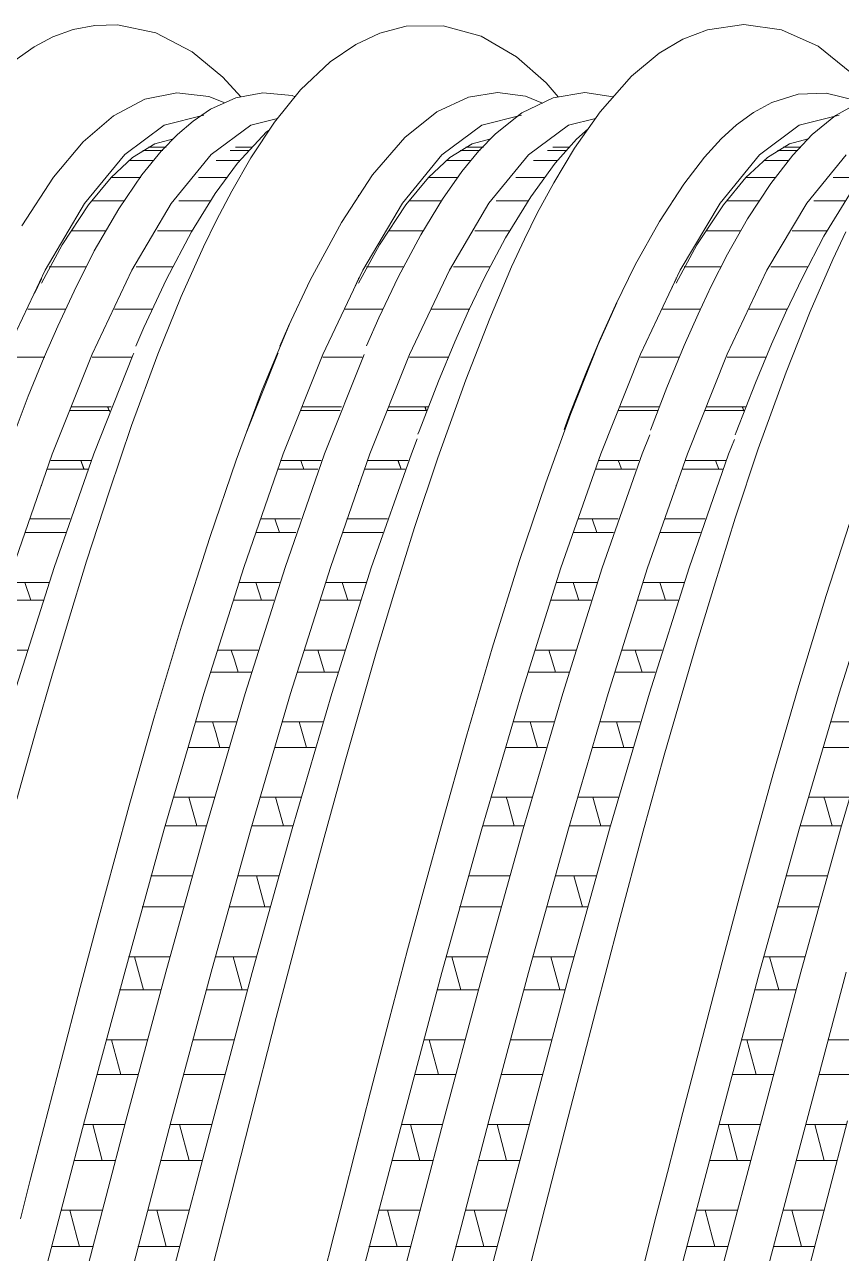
# Model space of a CAD drawing. Header units: millimetres. Extents: x 4229 to 8429, y -1187 to 1783.
# Drawn here: x 6485.36 to 6503.78, y -417.01 to -389.29 of the extents above; entities that cross this region are included whole.
import ezdxf

# ---------------------------------------------------------------- set-up
doc = ezdxf.new("R2010")
doc.units = ezdxf.units.MM

msp = doc.modelspace()

# ---------------------------------------------------------------- linework, layer by layer
at = {"linetype": 'Continuous', "lineweight": 5}
for p, q in [((6486.45, -389.399), (6485.995, -389.563)), ((6486.937, -389.304), (6486.45, -389.399)), ((6487.449, -389.292), (6486.937, -389.304)), ((6488.315, -389.476), (6487.449, -389.292)), ((6489.139, -389.904), (6488.315, -389.476)), ((6493.369, -389.479), (6492.824, -389.735)), ((6493.959, -389.324), (6493.369, -389.479)), ((6494.799, -389.311), (6493.959, -389.324)), ((6495.652, -389.548), (6494.799, -389.311)), ((6500.759, -389.404), (6500.2, -389.618)), ((6501.576, -389.286), (6500.759, -389.404)), ((6502.43, -389.407), (6501.576, -389.286)), ((6503.256, -389.775), (6502.43, -389.407)), ((6485.572, -389.787), (6485.11, -390.113)), ((6485.995, -389.563), (6485.572, -389.787)), ((6492.824, -389.735), (6492.25, -390.128)), ((6496.448, -390.012), (6495.652, -389.548)), ((6500.2, -389.618), (6499.667, -389.934)), ((6504.282, -390.609), (6503.256, -389.775)), ((6489.826, -390.473), (6489.139, -389.904)), ((6497.117, -390.601), (6496.448, -390.012)), ((6499.667, -389.934), (6499.048, -390.449)), ((6492.25, -390.128), (6491.582, -390.761)), ((6490.234, -390.915), (6489.826, -390.473)), ((6497.391, -390.92), (6497.117, -390.601)), ((6499.048, -390.449), (6498.336, -391.255)), ((6488.792, -390.823), (6488.072, -390.968)), ((6489.515, -390.908), (6488.792, -390.823)), ((6489.871, -391.049), (6489.515, -390.908)), ((6490.733, -390.824), (6490.118, -390.937)), ((6491.389, -390.887), (6490.733, -390.824)), ((6491.582, -390.761), (6490.99, -391.492)), ((6491.458, -390.914), (6491.389, -390.887)), ((6495.368, -390.925), (6494.658, -391.256)), ((6496.025, -390.821), (6495.368, -390.925)), ((6496.651, -390.901), (6496.025, -390.821)), ((6497.035, -391.057), (6496.651, -390.901)), ((6497.995, -390.821), (6497.282, -390.938)), ((6498.632, -390.92), (6497.995, -390.821)), ((6502.806, -390.858), (6502.21, -391.044)), ((6503.438, -390.832), (6502.806, -390.858)), ((6504.114, -391), (6503.438, -390.832)), ((6488.072, -390.968), (6487.365, -391.344)), ((6489.548, -391.197), (6489.158, -391.462)), ((6490.118, -390.937), (6489.548, -391.197)), ((6497.282, -390.938), (6496.573, -391.281)), ((6502.21, -391.044), (6501.794, -391.269)), ((6504.245, -391.009), (6503.646, -391.338)), ((6487.365, -391.344), (6486.681, -391.931)), ((6489.397, -391.333), (6488.506, -391.556)), ((6489.158, -391.462), (6488.802, -391.768)), ((6489.398, -391.333), (6489.397, -391.333)), ((6491.06, -391.406), (6490.46, -391.556)), ((6494.658, -391.256), (6493.933, -391.836)), ((6496.563, -391.333), (6495.671, -391.555)), ((6496.573, -391.281), (6495.976, -391.752)), ((6498.231, -391.404), (6497.626, -391.555)), ((6498.336, -391.255), (6497.761, -392.073)), ((6501.794, -391.269), (6501.415, -391.547)), ((6503.727, -391.333), (6502.826, -391.556)), ((6503.646, -391.338), (6503.122, -391.767)), ((6488.506, -391.556), (6487.614, -392.22)), ((6490.46, -391.556), (6489.568, -392.22)), ((6490.816, -391.708), (6490.16, -392.41)), ((6490.99, -391.492), (6490.459, -392.294)), ((6490.877, -391.662), (6490.816, -391.708)), ((6495.671, -391.555), (6494.768, -392.223)), ((6495.976, -391.752), (6495.605, -392.132)), ((6497.626, -391.555), (6496.723, -392.223)), ((6498.066, -391.638), (6497.804, -391.875)), ((6501.415, -391.547), (6501.069, -391.864)), ((6502.826, -391.556), (6501.934, -392.222)), ((6486.681, -391.931), (6486.005, -392.732)), ((6487.791, -392.284), (6488.294, -391.978)), ((6488.294, -391.978), (6488.715, -391.865)), ((6488.802, -391.768), (6488.44, -392.14)), ((6493.933, -391.836), (6493.207, -392.677)), ((6494.947, -392.284), (6495.45, -391.978)), ((6495.45, -391.978), (6495.871, -391.865)), ((6497.804, -391.875), (6497.326, -392.413)), ((6501.069, -391.864), (6500.689, -392.28)), ((6502.109, -392.284), (6502.611, -391.978)), ((6502.611, -391.978), (6503.032, -391.865)), ((6503.122, -391.767), (6502.683, -392.234)), ((6487.614, -392.22), (6486.711, -393.32)), ((6487.309, -392.735), (6487.791, -392.284)), ((6488.44, -392.14), (6487.999, -392.68)), ((6488.477, -392.125), (6488.021, -392.125)), ((6488.468, -392.125), (6488.053, -392.125)), ((6488.55, -392.049), (6488.152, -392.049)), ((6488.533, -392.049), (6488.178, -392.049)), ((6489.568, -392.22), (6488.666, -393.32)), ((6490.419, -392.125), (6489.992, -392.125)), ((6490.459, -392.294), (6490.027, -393.045)), ((6490.495, -392.049), (6490.115, -392.049)), ((6494.768, -392.223), (6493.877, -393.319)), ((6494.464, -392.735), (6494.947, -392.284)), ((6495.633, -392.125), (6495.177, -392.125)), ((6495.624, -392.125), (6495.209, -392.125)), ((6495.605, -392.132), (6495.216, -392.605)), ((6495.706, -392.049), (6495.308, -392.049)), ((6495.689, -392.049), (6495.334, -392.049)), ((6496.723, -392.223), (6495.831, -393.319)), ((6497.575, -392.125), (6497.148, -392.125)), ((6497.651, -392.049), (6497.27, -392.049)), ((6497.761, -392.073), (6497.291, -392.855)), ((6500.689, -392.28), (6500.224, -392.884)), ((6501.934, -392.222), (6501.043, -393.317)), ((6501.626, -392.735), (6502.109, -392.284)), ((6502.683, -392.234), (6502.186, -392.874)), ((6502.794, -392.125), (6502.338, -392.125)), ((6502.786, -392.125), (6502.37, -392.125)), ((6502.867, -392.049), (6502.469, -392.049)), ((6502.85, -392.049), (6502.496, -392.049)), ((6503.888, -392.222), (6502.997, -393.317)), ((6488.256, -392.354), (6487.711, -392.354)), ((6488.275, -392.354), (6487.717, -392.354)), ((6490.16, -392.41), (6489.658, -393.098)), ((6490.229, -392.354), (6489.676, -392.354)), ((6495.412, -392.354), (6494.866, -392.354)), ((6495.431, -392.354), (6494.873, -392.354)), ((6497.326, -392.413), (6496.773, -393.171)), ((6497.385, -392.354), (6496.832, -392.354)), ((6502.574, -392.354), (6502.028, -392.354)), ((6502.592, -392.354), (6502.034, -392.354)), ((6486.005, -392.732), (6485.291, -393.824)), ((6486.8, -393.355), (6487.309, -392.735)), ((6487.978, -392.734), (6487.309, -392.734)), ((6487.975, -392.734), (6487.316, -392.734)), ((6487.999, -392.68), (6487.479, -393.44)), ((6489.93, -392.734), (6489.28, -392.734)), ((6493.207, -392.677), (6492.501, -393.754)), ((6493.955, -393.355), (6494.464, -392.735)), ((6495.134, -392.734), (6494.465, -392.734)), ((6495.131, -392.734), (6494.471, -392.734)), ((6495.216, -392.605), (6494.782, -393.225)), ((6497.086, -392.734), (6496.436, -392.734)), ((6497.291, -392.855), (6496.921, -393.543)), ((6501.117, -393.355), (6501.626, -392.735)), ((6502.295, -392.734), (6501.626, -392.734)), ((6502.293, -392.734), (6501.633, -392.734)), ((6504.247, -392.734), (6503.597, -392.734)), ((6485.734, -393.14), (6485.734, -393.137)), ((6489.658, -393.098), (6489.124, -393.966)), ((6490.027, -393.045), (6489.685, -393.699)), ((6492.89, -393.14), (6492.89, -393.137)), ((6500.224, -392.884), (6499.675, -393.729)), ((6500.052, -393.14), (6500.052, -393.137)), ((6502.186, -392.874), (6501.664, -393.672)), ((6503.963, -393.121), (6503.387, -394.063)), ((6485.648, -393.263), (6485.647, -393.263)), ((6486.711, -393.32), (6485.82, -394.828)), ((6486.203, -394.257), (6486.8, -393.355)), ((6487.606, -393.263), (6486.875, -393.263)), ((6487.594, -393.263), (6486.878, -393.263)), ((6488.666, -393.32), (6487.774, -394.828)), ((6489.564, -393.263), (6488.838, -393.263)), ((6492.804, -393.263), (6492.803, -393.263)), ((6493.877, -393.319), (6492.986, -394.826)), ((6493.359, -394.257), (6493.955, -393.355)), ((6494.762, -393.263), (6494.031, -393.263)), ((6494.75, -393.263), (6494.034, -393.263)), ((6494.782, -393.225), (6494.297, -394.027)), ((6495.831, -393.319), (6494.94, -394.826)), ((6496.72, -393.263), (6495.994, -393.263)), ((6496.773, -393.171), (6496.206, -394.099)), ((6499.965, -393.263), (6499.964, -393.263)), ((6501.043, -393.317), (6500.14, -394.83)), ((6500.52, -394.257), (6501.117, -393.355)), ((6501.923, -393.263), (6501.192, -393.263)), ((6501.912, -393.263), (6501.195, -393.263)), ((6502.997, -393.317), (6502.094, -394.83)), ((6503.881, -393.263), (6503.155, -393.263)), ((6487.479, -393.44), (6486.929, -394.393)), ((6489.685, -393.699), (6489.392, -394.3)), ((6496.921, -393.543), (6496.63, -394.13)), ((6501.664, -393.672), (6501.214, -394.464)), ((6487.186, -393.937), (6486.405, -393.937)), ((6487.195, -393.937), (6486.414, -393.937)), ((6488.797, -393.937), (6488.352, -393.937)), ((6489.147, -393.937), (6488.367, -393.937)), ((6489.124, -393.966), (6488.555, -395.034)), ((6492.501, -393.754), (6491.798, -395.056)), ((6494.342, -393.937), (6493.561, -393.937)), ((6494.351, -393.937), (6493.57, -393.937)), ((6495.953, -393.937), (6495.508, -393.937)), ((6496.303, -393.937), (6495.523, -393.937)), ((6499.675, -393.729), (6499.13, -394.71)), ((6501.504, -393.937), (6500.723, -393.937)), ((6501.512, -393.937), (6500.732, -393.937)), ((6503.114, -393.937), (6502.669, -393.937)), ((6503.464, -393.937), (6502.684, -393.937)), ((6503.876, -393.965), (6503.583, -394.59)), ((6485.734, -395.118), (6486.203, -394.257)), ((6492.89, -395.118), (6493.359, -394.257)), ((6494.297, -394.027), (6493.786, -394.986)), ((6496.206, -394.099), (6495.738, -394.981)), ((6496.63, -394.13), (6496.341, -394.754)), ((6500.052, -395.118), (6500.52, -394.257)), ((6503.387, -394.063), (6502.906, -394.978)), ((6486.929, -394.393), (6486.472, -395.299)), ((6489.392, -394.3), (6488.889, -395.422)), ((6501.214, -394.464), (6500.842, -395.192)), ((6486.746, -394.753), (6485.913, -394.753)), ((6486.748, -394.753), (6485.933, -394.753)), ((6488.703, -394.753), (6487.871, -394.753)), ((6488.705, -394.753), (6487.873, -394.753)), ((6493.902, -394.753), (6493.069, -394.753)), ((6493.903, -394.753), (6493.089, -394.753)), ((6495.859, -394.753), (6495.027, -394.753)), ((6495.861, -394.753), (6495.028, -394.753)), ((6496.341, -394.754), (6495.847, -395.917)), ((6499.13, -394.71), (6498.686, -395.614)), ((6501.063, -394.753), (6500.23, -394.753)), ((6501.065, -394.753), (6500.25, -394.753)), ((6503.021, -394.753), (6502.188, -394.753)), ((6503.023, -394.753), (6502.19, -394.753)), ((6503.583, -394.59), (6503.076, -395.758)), ((6485.82, -394.828), (6484.929, -396.721)), ((6485.734, -395.021), (6485.581, -395.352)), ((6485.734, -395), (6485.734, -395.021)), ((6487.774, -394.828), (6486.883, -396.721)), ((6488.555, -395.034), (6488.043, -396.119)), ((6491.798, -395.056), (6491.31, -396.089)), ((6492.986, -394.826), (6492.083, -396.727)), ((6492.89, -395.021), (6492.737, -395.352)), ((6492.89, -395), (6492.89, -395.021)), ((6493.786, -394.986), (6493.348, -395.904)), ((6494.94, -394.826), (6494.037, -396.727)), ((6495.738, -394.981), (6495.371, -395.747)), ((6500.14, -394.83), (6499.248, -396.724)), ((6500.052, -395.021), (6499.898, -395.352)), ((6500.052, -395), (6500.052, -395.021)), ((6502.094, -394.83), (6501.203, -396.724)), ((6502.906, -394.978), (6502.521, -395.788)), ((6486.472, -395.299), (6486.106, -396.092)), ((6500.842, -395.192), (6500.546, -395.82)), ((6488.889, -395.422), (6488.363, -396.719)), ((6498.294, -396.505), (6498.713, -395.561)), ((6498.686, -395.614), (6498.342, -396.384)), ((6486.282, -395.705), (6485.429, -395.705)), ((6486.283, -395.705), (6485.734, -395.705)), ((6488.246, -395.705), (6487.381, -395.705)), ((6488.235, -395.705), (6487.382, -395.705)), ((6491.485, -395.705), (6491.483, -395.705)), ((6493.438, -395.705), (6492.585, -395.705)), ((6493.439, -395.705), (6492.89, -395.705)), ((6493.348, -395.904), (6493.07, -396.535)), ((6495.402, -395.705), (6494.537, -395.705)), ((6495.391, -395.705), (6494.538, -395.705)), ((6495.371, -395.747), (6495.062, -396.446)), ((6495.847, -395.917), (6495.309, -397.304)), ((6498.647, -395.705), (6498.645, -395.705)), ((6500.599, -395.705), (6499.746, -395.705)), ((6500.6, -395.705), (6500.052, -395.705)), ((6500.546, -395.82), (6500.235, -396.527)), ((6502.563, -395.705), (6501.698, -395.705)), ((6502.552, -395.705), (6501.699, -395.705)), ((6502.521, -395.788), (6502.206, -396.495)), ((6503.076, -395.758), (6502.532, -397.129)), ((6486.106, -396.092), (6485.8, -396.794)), ((6488.043, -396.119), (6487.862, -396.539)), ((6490.698, -397.568), (6491.331, -396.043)), ((6491.31, -396.089), (6491.116, -396.539)), ((6495.062, -396.446), (6494.694, -397.334)), ((6498.342, -396.384), (6498.033, -397.122)), ((6486.883, -396.721), (6485.98, -398.978)), ((6487.806, -396.727), (6486.915, -398.974)), ((6488.363, -396.719), (6487.77, -398.332)), ((6487.818, -396.703), (6487.806, -396.727)), ((6491.06, -396.727), (6490.338, -398.545)), ((6491.072, -396.7), (6491.06, -396.727)), ((6492.083, -396.727), (6491.191, -398.974)), ((6493.014, -396.727), (6492.122, -398.974)), ((6494.037, -396.727), (6493.146, -398.974)), ((6497.679, -398.058), (6498.294, -396.505)), ((6499.248, -396.724), (6498.357, -398.971)), ((6500.235, -396.527), (6499.844, -397.477)), ((6501.203, -396.724), (6500.311, -398.971)), ((6502.206, -396.495), (6501.84, -397.369)), ((6485.805, -396.787), (6484.93, -396.787)), ((6485.8, -396.794), (6485.44, -397.672)), ((6485.811, -396.787), (6485.734, -396.787)), ((6487.756, -396.787), (6486.883, -396.787)), ((6487.77, -396.787), (6486.889, -396.787)), ((6492.961, -396.787), (6492.086, -396.787)), ((6492.967, -396.787), (6492.89, -396.787)), ((6494.912, -396.787), (6494.039, -396.787)), ((6494.926, -396.787), (6494.044, -396.787)), ((6500.123, -396.787), (6499.247, -396.787)), ((6500.128, -396.787), (6500.052, -396.787)), ((6502.073, -396.787), (6501.201, -396.787)), ((6502.087, -396.787), (6501.206, -396.787)), ((6495.309, -397.304), (6494.679, -399.062)), ((6498.033, -397.122), (6497.657, -398.071)), ((6502.532, -397.129), (6501.905, -398.861)), ((6490.13, -399.112), (6490.698, -397.568)), ((6494.694, -397.334), (6494.254, -398.46)), ((6499.844, -397.477), (6499.474, -398.435)), ((6501.84, -397.369), (6501.404, -398.479)), ((6485.44, -397.672), (6485.14, -398.449)), ((6487.266, -397.993), (6486.38, -397.993)), ((6487.279, -397.993), (6486.39, -397.993)), ((6486.411, -397.913), (6487.298, -397.913)), ((6486.423, -397.913), (6487.311, -397.913)), ((6487.261, -398.005), (6487.224, -397.913)), ((6487.272, -398.013), (6487.233, -397.913)), ((6492.471, -397.993), (6491.582, -397.993)), ((6491.614, -397.913), (6492.503, -397.913)), ((6494.421, -397.993), (6493.536, -397.993)), ((6494.435, -397.993), (6493.546, -397.993)), ((6493.567, -397.913), (6494.454, -397.913)), ((6493.579, -397.913), (6494.467, -397.913)), ((6494.417, -398.005), (6494.38, -397.913)), ((6494.428, -398.013), (6494.389, -397.913)), ((6497.11, -399.626), (6497.679, -398.058)), ((6497.657, -398.071), (6497.526, -398.419)), ((6499.633, -397.993), (6498.744, -397.993)), ((6498.776, -397.913), (6499.665, -397.913)), ((6501.583, -397.993), (6500.697, -397.993)), ((6501.597, -397.993), (6500.708, -397.993)), ((6500.729, -397.913), (6501.615, -397.913)), ((6500.74, -397.913), (6501.628, -397.913)), ((6501.578, -398.005), (6501.542, -397.913)), ((6501.589, -398.013), (6501.55, -397.913)), ((6487.77, -398.332), (6487.27, -399.803)), ((6494.214, -398.634), (6494.08, -398.971)), ((6494.254, -398.46), (6494.229, -398.528)), ((6499.459, -398.54), (6499.288, -398.971)), ((6501.366, -398.648), (6501.235, -398.978)), ((6501.404, -398.479), (6501.381, -398.542)), ((6494.08, -398.971), (6493.177, -401.544)), ((6498.357, -398.971), (6497.454, -401.544)), ((6499.288, -398.971), (6498.385, -401.544)), ((6500.311, -398.971), (6499.408, -401.544)), ((6501.905, -398.861), (6501.386, -400.422)), ((6485.98, -398.978), (6485.088, -401.54)), ((6485.945, -399.119), (6486.848, -399.119)), ((6485.959, -399.119), (6486.854, -399.119)), ((6486.915, -398.974), (6486.023, -401.536)), ((6486.623, -399.119), (6486.696, -399.316)), ((6486.623, -399.119), (6486.697, -399.316)), ((6489.535, -400.858), (6490.13, -399.112)), ((6491.191, -398.974), (6490.3, -401.536)), ((6491.15, -399.119), (6492.047, -399.119)), ((6492.122, -398.974), (6491.231, -401.536)), ((6491.611, -399.19), (6491.584, -399.119)), ((6491.655, -399.316), (6491.611, -399.19)), ((6493.146, -398.974), (6492.254, -401.536)), ((6493.101, -399.119), (6494.004, -399.119)), ((6493.115, -399.119), (6494.01, -399.119)), ((6493.778, -399.119), (6493.852, -399.316)), ((6493.779, -399.119), (6493.853, -399.316)), ((6494.679, -399.062), (6494.154, -400.636)), ((6498.311, -399.119), (6499.209, -399.119)), ((6498.773, -399.19), (6498.746, -399.119)), ((6498.816, -399.316), (6498.773, -399.19)), ((6500.262, -399.119), (6501.165, -399.119)), ((6500.276, -399.119), (6501.171, -399.119)), ((6501.235, -398.978), (6500.343, -401.54)), ((6500.94, -399.119), (6501.013, -399.316)), ((6500.941, -399.119), (6501.015, -399.316)), ((6486.778, -399.316), (6485.874, -399.316)), ((6486.783, -399.316), (6485.885, -399.316)), ((6491.974, -399.316), (6491.076, -399.316)), ((6493.934, -399.316), (6493.03, -399.316)), ((6493.939, -399.316), (6493.041, -399.316)), ((6499.136, -399.316), (6498.237, -399.316)), ((6501.095, -399.316), (6500.191, -399.316)), ((6501.1, -399.316), (6500.202, -399.316)), ((6485.734, -399.68), (6485.734, -399.696)), ((6487.27, -399.803), (6486.756, -401.393)), ((6492.89, -399.68), (6492.89, -399.696)), ((6496.513, -401.404), (6497.11, -399.626)), ((6500.052, -399.68), (6500.052, -399.696)), ((6503.437, -402.171), (6504.049, -400.267)), ((6485.469, -400.441), (6486.381, -400.441)), ((6485.734, -400.441), (6486.385, -400.441)), ((6490.676, -400.441), (6491.58, -400.441)), ((6490.999, -400.441), (6491.103, -400.746)), ((6492.625, -400.441), (6493.537, -400.441)), ((6492.89, -400.441), (6493.541, -400.441)), ((6494.154, -400.636), (6493.683, -402.137)), ((6497.837, -400.441), (6498.742, -400.441)), ((6498.161, -400.441), (6498.265, -400.746)), ((6499.786, -400.441), (6500.698, -400.441)), ((6500.052, -400.441), (6500.703, -400.441)), ((6501.386, -400.422), (6500.906, -401.956)), ((6486.28, -400.746), (6485.367, -400.746)), ((6486.284, -400.746), (6485.734, -400.746)), ((6488.898, -402.858), (6489.535, -400.858)), ((6491.475, -400.746), (6490.57, -400.746)), ((6493.436, -400.746), (6492.523, -400.746)), ((6493.44, -400.746), (6492.89, -400.746)), ((6498.636, -400.746), (6497.731, -400.746)), ((6500.597, -400.746), (6499.684, -400.746)), ((6500.601, -400.746), (6500.052, -400.746)), ((6486.756, -401.393), (6486.321, -402.805)), ((6495.905, -403.358), (6496.513, -401.404)), ((6486.023, -401.536), (6485.12, -404.382)), ((6490.3, -401.536), (6489.397, -404.382)), ((6491.231, -401.536), (6490.328, -404.382)), ((6492.254, -401.536), (6491.351, -404.382)), ((6493.177, -401.544), (6492.286, -404.377)), ((6497.454, -401.544), (6496.563, -404.377)), ((6498.385, -401.544), (6497.494, -404.377)), ((6499.408, -401.544), (6498.517, -404.377)), ((6500.343, -401.54), (6499.452, -404.373)), ((6504.62, -401.54), (6503.728, -404.373)), ((6484.992, -401.872), (6485.906, -401.872)), ((6485.494, -402.276), (6485.365, -401.872)), ((6485.734, -401.872), (6485.909, -401.872)), ((6490.195, -401.872), (6491.106, -401.872)), ((6490.699, -402.276), (6490.569, -401.872)), ((6492.148, -401.872), (6493.062, -401.872)), ((6492.65, -402.276), (6492.521, -401.872)), ((6492.89, -401.872), (6493.065, -401.872)), ((6497.357, -401.872), (6498.268, -401.872)), ((6497.86, -402.276), (6497.731, -401.872)), ((6499.31, -401.872), (6500.223, -401.872)), ((6499.812, -402.276), (6499.682, -401.872)), ((6500.052, -401.872), (6500.226, -401.872)), ((6500.906, -401.956), (6500.504, -403.291)), ((6485.772, -402.276), (6484.86, -402.276)), ((6485.782, -402.276), (6485.734, -402.276)), ((6490.975, -402.276), (6490.065, -402.276)), ((6492.928, -402.276), (6492.016, -402.276)), ((6492.938, -402.276), (6492.89, -402.276)), ((6493.683, -402.137), (6493.297, -403.428)), ((6498.136, -402.276), (6497.226, -402.276)), ((6500.09, -402.276), (6499.177, -402.276)), ((6500.099, -402.276), (6500.052, -402.276)), ((6502.821, -404.199), (6503.437, -402.171)), ((6486.321, -402.805), (6485.968, -403.991)), ((6488.29, -404.888), (6488.898, -402.858)), ((6484.506, -403.402), (6485.42, -403.402)), ((6489.708, -403.402), (6490.628, -403.402)), ((6490.019, -403.402), (6490.089, -403.622)), ((6491.662, -403.402), (6492.576, -403.402)), ((6491.97, -403.402), (6492, -403.497)), ((6495.327, -405.341), (6495.905, -403.358)), ((6496.869, -403.402), (6497.79, -403.402)), ((6497.18, -403.402), (6497.251, -403.622)), ((6498.823, -403.402), (6499.737, -403.402)), ((6499.131, -403.402), (6499.161, -403.497)), ((6500.504, -403.291), (6500.171, -404.425)), ((6490.089, -403.622), (6490.171, -403.896)), ((6492, -403.497), (6492.122, -403.896)), ((6493.297, -403.428), (6492.976, -404.539)), ((6497.251, -403.622), (6497.333, -403.896)), ((6499.161, -403.497), (6499.284, -403.896)), ((6490.476, -403.896), (6489.557, -403.896)), ((6492.421, -403.896), (6491.506, -403.896)), ((6497.638, -403.896), (6496.719, -403.896)), ((6499.582, -403.896), (6498.667, -403.896)), ((6485.968, -403.991), (6485.618, -405.206)), ((6502.243, -406.189), (6502.821, -404.199)), ((6489.397, -404.382), (6488.506, -407.438)), ((6490.328, -404.382), (6489.437, -407.438)), ((6491.351, -404.382), (6490.46, -407.438)), ((6492.286, -404.377), (6491.395, -407.434)), ((6496.563, -404.377), (6495.671, -407.434)), ((6497.494, -404.377), (6496.602, -407.434)), ((6498.517, -404.377), (6497.626, -407.434)), ((6499.452, -404.373), (6498.549, -407.443)), ((6500.171, -404.425), (6499.785, -405.774)), ((6503.728, -404.373), (6502.826, -407.443)), ((6504.659, -404.373), (6503.757, -407.443)), ((6492.976, -404.539), (6492.59, -405.904)), ((6487.733, -406.854), (6488.29, -404.888)), ((6489.215, -405.021), (6490.13, -405.021)), ((6489.667, -405.261), (6489.595, -405.021)), ((6491.169, -405.021), (6492.083, -405.021)), ((6491.713, -405.596), (6491.548, -405.021)), ((6496.376, -405.021), (6497.292, -405.021)), ((6496.829, -405.261), (6496.756, -405.021)), ((6498.33, -405.021), (6499.244, -405.021)), ((6498.874, -405.596), (6498.709, -405.021)), ((6503.542, -405.021), (6504.458, -405.021)), ((6485.618, -405.206), (6485.184, -406.766)), ((6489.763, -405.596), (6489.667, -405.261)), ((6494.758, -407.36), (6495.327, -405.341)), ((6496.924, -405.596), (6496.829, -405.261)), ((6489.962, -405.596), (6489.04, -405.596)), ((6491.913, -405.596), (6490.998, -405.596)), ((6497.123, -405.596), (6496.202, -405.596)), ((6499.074, -405.596), (6498.159, -405.596)), ((6504.289, -405.596), (6503.368, -405.596)), ((6492.59, -405.904), (6492.113, -407.63)), ((6499.785, -405.774), (6499.309, -407.485)), ((6501.885, -407.467), (6502.243, -406.189)), ((6488.711, -406.721), (6489.637, -406.721)), ((6489.06, -406.721), (6489.084, -406.802)), ((6490.663, -406.721), (6491.586, -406.721)), ((6491.014, -406.721), (6491.194, -407.365)), ((6495.872, -406.721), (6496.798, -406.721)), ((6496.221, -406.721), (6496.245, -406.802)), ((6497.825, -406.721), (6498.747, -406.721)), ((6498.176, -406.721), (6498.355, -407.365)), ((6503.038, -406.721), (6503.964, -406.721)), ((6503.387, -406.721), (6503.411, -406.802)), ((6487.392, -408.104), (6487.733, -406.854)), ((6489.084, -406.802), (6489.241, -407.365)), ((6496.245, -406.802), (6496.402, -407.365)), ((6503.411, -406.802), (6503.568, -407.365)), ((6488.506, -407.438), (6487.614, -410.665)), ((6489.451, -407.365), (6488.528, -407.365)), ((6489.437, -407.438), (6488.545, -410.665)), ((6490.46, -407.438), (6489.568, -410.665)), ((6491.405, -407.365), (6490.477, -407.365)), ((6491.395, -407.434), (6490.492, -410.674)), ((6494.39, -408.699), (6494.758, -407.36)), ((6495.671, -407.434), (6494.768, -410.674)), ((6496.613, -407.365), (6495.689, -407.365)), ((6496.602, -407.434), (6495.699, -410.674)), ((6497.626, -407.434), (6496.723, -410.674)), ((6498.567, -407.365), (6497.639, -407.365)), ((6498.549, -407.443), (6497.657, -410.67)), ((6499.309, -407.485), (6498.756, -409.545)), ((6501.5, -408.879), (6501.885, -407.467)), ((6502.826, -407.443), (6501.934, -410.67)), ((6503.779, -407.365), (6502.855, -407.365)), ((6503.757, -407.443), (6502.865, -410.67)), ((6492.113, -407.63), (6491.555, -409.695)), ((6487.019, -409.489), (6487.392, -408.104)), ((6488.207, -408.49), (6489.13, -408.49)), ((6490.163, -408.49), (6491.089, -408.49)), ((6490.777, -409.193), (6490.585, -408.49)), ((6495.369, -408.49), (6496.292, -408.49)), ((6497.325, -408.49), (6498.251, -408.49)), ((6497.939, -409.193), (6497.746, -408.49)), ((6502.535, -408.49), (6503.458, -408.49)), ((6493.996, -410.159), (6494.39, -408.699)), ((6501.087, -410.435), (6501.5, -408.879)), ((6488.938, -409.193), (6488.007, -409.193)), ((6490.896, -409.193), (6489.967, -409.193)), ((6496.099, -409.193), (6495.169, -409.193)), ((6498.058, -409.193), (6497.129, -409.193)), ((6503.265, -409.193), (6502.335, -409.193)), ((6486.613, -411.012), (6487.019, -409.489)), ((6491.555, -409.695), (6491.031, -411.687)), ((6498.756, -409.545), (6498.232, -411.558)), ((6487.703, -410.318), (6488.629, -410.318)), ((6488.038, -411.068), (6487.832, -410.318)), ((6489.655, -410.318), (6490.588, -410.318)), ((6490.062, -410.318), (6490.265, -411.068)), ((6493.579, -411.739), (6493.996, -410.159)), ((6494.864, -410.318), (6495.79, -410.318)), ((6495.199, -411.068), (6494.993, -410.318)), ((6496.816, -410.318), (6497.749, -410.318)), ((6497.223, -410.318), (6497.427, -411.068)), ((6502.03, -410.318), (6502.956, -410.318)), ((6502.365, -411.068), (6502.159, -410.318)), ((6500.643, -412.142), (6501.087, -410.435)), ((6487.614, -410.665), (6486.711, -414.022)), ((6488.545, -410.665), (6487.642, -414.022)), ((6489.568, -410.665), (6488.666, -414.022)), ((6490.492, -410.674), (6489.6, -414.017)), ((6494.768, -410.674), (6493.877, -414.017)), ((6495.699, -410.674), (6494.808, -414.017)), ((6496.723, -410.674), (6495.831, -414.017)), ((6497.657, -410.67), (6496.766, -414.012)), ((6501.934, -410.67), (6501.043, -414.012)), ((6502.865, -410.67), (6501.974, -414.012)), ((6503.888, -410.67), (6502.997, -414.012)), ((6486.178, -412.667), (6486.613, -411.012)), ((6488.428, -411.068), (6487.5, -411.068)), ((6490.383, -411.068), (6489.454, -411.068)), ((6495.589, -411.068), (6494.661, -411.068)), ((6497.545, -411.068), (6496.615, -411.068)), ((6502.756, -411.068), (6501.827, -411.068)), ((6491.031, -411.687), (6490.433, -414.018)), ((6498.232, -411.558), (6497.618, -413.938)), ((6493.159, -413.364), (6493.579, -411.739)), ((6487.198, -412.193), (6488.128, -412.193)), ((6487.317, -412.193), (6487.529, -412.978)), ((6489.152, -412.193), (6490.08, -412.193)), ((6494.359, -412.193), (6495.289, -412.193)), ((6494.478, -412.193), (6494.69, -412.978)), ((6496.313, -412.193), (6497.241, -412.193)), ((6500.204, -413.835), (6500.643, -412.142)), ((6501.526, -412.193), (6502.455, -412.193)), ((6501.644, -412.193), (6501.856, -412.978)), ((6503.479, -412.193), (6504.407, -412.193)), ((6485.788, -414.173), (6486.178, -412.667)), ((6487.918, -412.978), (6486.989, -412.978)), ((6489.868, -412.978), (6488.943, -412.978)), ((6495.08, -412.978), (6494.15, -412.978)), ((6497.029, -412.978), (6496.104, -412.978)), ((6502.246, -412.978), (6501.316, -412.978)), ((6504.195, -412.978), (6503.27, -412.978)), ((6492.815, -414.717), (6493.159, -413.364)), ((6497.618, -413.938), (6497.098, -415.961)), ((6499.856, -415.183), (6500.204, -413.835)), ((6485.483, -415.36), (6485.788, -414.173)), ((6486.711, -414.022), (6485.82, -417.422)), ((6486.689, -414.104), (6487.62, -414.104)), ((6487.642, -414.022), (6486.751, -417.422)), ((6487.107, -414.913), (6486.896, -414.104)), ((6488.666, -414.022), (6487.774, -417.422)), ((6488.643, -414.104), (6489.569, -414.104)), ((6489.6, -414.017), (6488.709, -417.417)), ((6489.066, -414.913), (6488.852, -414.104)), ((6490.433, -414.018), (6489.931, -415.998)), ((6493.877, -414.017), (6492.986, -417.417)), ((6493.85, -414.104), (6494.781, -414.104)), ((6494.808, -414.017), (6493.917, -417.417)), ((6494.269, -414.913), (6494.057, -414.104)), ((6495.831, -414.017), (6494.94, -417.417)), ((6495.805, -414.104), (6496.73, -414.104)), ((6496.766, -414.012), (6495.863, -417.427)), ((6496.227, -414.913), (6496.013, -414.104)), ((6501.043, -414.012), (6500.14, -417.427)), ((6501.016, -414.104), (6501.947, -414.104)), ((6501.974, -414.012), (6501.071, -417.427)), ((6501.435, -414.913), (6501.223, -414.104)), ((6502.997, -414.012), (6502.094, -417.427)), ((6502.971, -414.104), (6503.896, -414.104)), ((6503.92, -414.022), (6503.029, -417.422)), ((6503.393, -414.913), (6503.179, -414.104)), ((6492.549, -415.76), (6492.815, -414.717)), ((6487.405, -414.913), (6486.475, -414.913)), ((6489.355, -414.913), (6488.428, -414.913)), ((6494.566, -414.913), (6493.636, -414.913)), ((6496.516, -414.913), (6495.59, -414.913)), ((6501.732, -414.913), (6500.802, -414.913)), ((6503.682, -414.913), (6502.756, -414.913)), ((6499.604, -416.164), (6499.856, -415.183)), ((6485.262, -416.23), (6485.483, -415.36)), ((6492.34, -416.581), (6492.549, -415.76)), ((6486.176, -416.038), (6487.107, -416.038)), ((6486.379, -416.038), (6486.545, -416.671)), ((6488.131, -416.038), (6489.06, -416.038)), ((6488.338, -416.038), (6488.553, -416.859)), ((6489.931, -415.998), (6489.485, -417.745)), ((6493.338, -416.038), (6494.269, -416.038)), ((6493.54, -416.038), (6493.706, -416.671)), ((6495.292, -416.038), (6496.221, -416.038)), ((6495.499, -416.038), (6495.714, -416.859)), ((6497.098, -415.961), (6496.644, -417.733)), ((6500.504, -416.038), (6501.435, -416.038)), ((6500.706, -416.038), (6500.872, -416.671)), ((6502.458, -416.038), (6503.387, -416.038)), ((6502.665, -416.038), (6502.88, -416.859)), ((6499.305, -417.33), (6499.604, -416.164)), ((6486.545, -416.671), (6486.594, -416.859)), ((6492.073, -417.624), (6492.34, -416.581)), ((6493.706, -416.671), (6493.756, -416.859)), ((6500.872, -416.671), (6500.922, -416.859)), ((6486.891, -416.859), (6485.96, -416.859)), ((6488.845, -416.859), (6487.914, -416.859)), ((6494.052, -416.859), (6493.121, -416.859)), ((6496.006, -416.859), (6495.075, -416.859)), ((6501.218, -416.859), (6500.287, -416.859)), ((6503.172, -416.859), (6502.241, -416.859))]:
    msp.add_line(p, q, dxfattribs=at)

doc.saveas('drawing.dxf')
